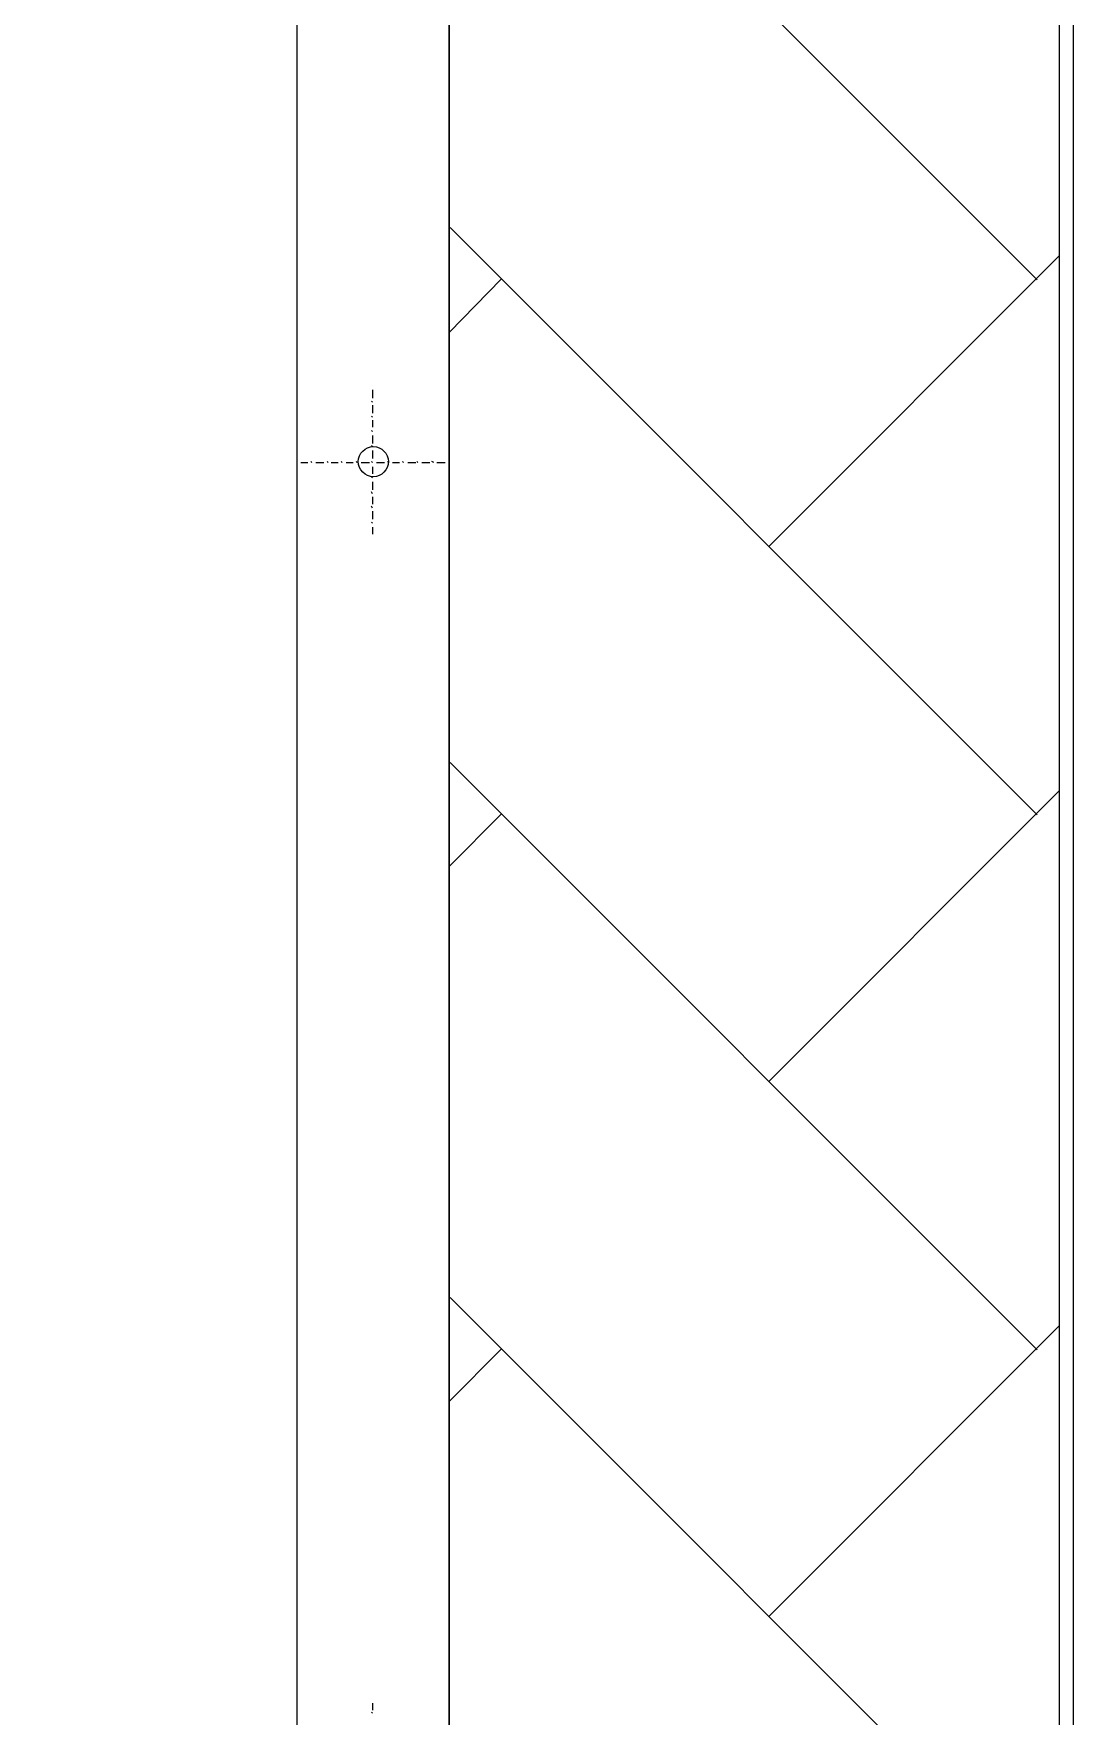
# Model space of a CAD drawing. Header units: millimetres. Extents: x 2928 to 3112, y 1220 to 1280.
# Drawn here: x 2981.59 to 2983.309, y 1254.469 to 1257.247 of the extents above; entities that cross this region are included whole.
import ezdxf

# ---------------------------------------------------------------- set-up
doc = ezdxf.new("R2010")
doc.units = ezdxf.units.MM

msp = doc.modelspace()

# ---------------------------------------------------------------- linework, layer by layer
at = {"color": 7, "linetype": 'Continuous', "lineweight": -2, "true_color": 0x000007}
msp.add_lwpolyline([(2983.28525, 1264.04728), (2983.28525, 1239.30359), (2983.28525, 1239.30359)], dxfattribs=at)
at = {"color": 9, "linetype": 'Continuous', "lineweight": 5, "true_color": 0xbababa}
for points in [[(2983.30858, 1239.30359), (2983.30858, 1264.04728), (2983.30858, 1264.04728)], [(2983.24858, 1256.84051), (2982.27857, 1257.81052), (2982.27857, 1257.81052)], [(2983.24858, 1255.95716), (2982.27857, 1256.92718), (2982.27857, 1256.92718)], [(2982.80524, 1256.4005), (2983.28525, 1256.88051), (2983.28525, 1256.88051)], [(2983.24858, 1255.07382), (2982.27857, 1256.04383), (2982.27857, 1256.04383)], [(2982.80524, 1255.51716), (2983.28525, 1255.99717), (2983.28525, 1255.99717)], [(2983.24858, 1254.19047), (2982.27857, 1255.16049), (2982.27857, 1255.16049)], [(2982.80524, 1254.63381), (2983.28525, 1255.11382), (2983.28525, 1255.11382)]]:
    msp.add_lwpolyline(points, dxfattribs=at)
at = {"color": 252, "linetype": 'Continuous', "lineweight": 13, "true_color": 0x989898}
msp.add_lwpolyline([(2982.2769, 1240.06027), (2940.24797, 1240.06027), (2940.24797, 1263.2906), (2982.2769, 1263.2906)], close=True, dxfattribs=at)
at = {"color": 7, "linetype": 'Continuous', "lineweight": 20, "true_color": 0x000007}
msp.add_lwpolyline([(2957.20821, 1263.03893), (2982.02523, 1263.03893), (2982.02523, 1240.31361), (2957.20821, 1240.31361), (2957.20821, 1240.06027), (2982.2769, 1240.06027), (2982.2769, 1263.2906), (2957.20821, 1263.2906)], close=True, dxfattribs=at)
at = {"color": 9, "linetype": 'Continuous', "lineweight": 13, "true_color": 0xbababa}
for points in [[(2982.2769, 1256.75384), (2982.36357, 1256.84218), (2982.36357, 1256.84218)], [(2982.2769, 1255.87216), (2982.36357, 1255.95883), (2982.36357, 1255.95883)], [(2982.2769, 1254.98882), (2982.36357, 1255.07549), (2982.36357, 1255.07549)]]:
    msp.add_lwpolyline(points, dxfattribs=at)
at = {"color": 252, "linetype": 'Continuous', "lineweight": 13, "true_color": 0x989898}
for points in [[(2982.15023, 1256.65884), (2982.15023, 1256.64551), (2982.15023, 1256.64551)], [(2982.15023, 1256.63884), (2982.14857, 1256.64051), (2982.14857, 1256.64051)], [(2982.15023, 1256.63384), (2982.15023, 1256.62051), (2982.15023, 1256.62051)], [(2982.15023, 1256.61384), (2982.14857, 1256.61551), (2982.14857, 1256.61551)], [(2982.15023, 1256.60884), (2982.15023, 1256.59717), (2982.15023, 1256.59717)], [(2982.15023, 1256.59051), (2982.14857, 1256.59217), (2982.14857, 1256.59217)], [(2982.15023, 1256.58384), (2982.15023, 1256.57051), (2982.15023, 1256.57051)], [(2982.15023, 1256.56551), (2982.14857, 1256.56717), (2982.14857, 1256.56717)], [(2982.15023, 1256.55884), (2982.15023, 1256.54551), (2982.15023, 1256.54551)], [(2982.0319, 1256.53884), (2982.04357, 1256.53884), (2982.04357, 1256.53884)], [(2982.05023, 1256.53884), (2982.04857, 1256.54051), (2982.04857, 1256.54051)], [(2982.0569, 1256.53884), (2982.07023, 1256.53884), (2982.07023, 1256.53884)], [(2982.0769, 1256.53884), (2982.07523, 1256.54051), (2982.07523, 1256.54051)], [(2982.0819, 1256.53884), (2982.09357, 1256.53884), (2982.09357, 1256.53884)], [(2982.10023, 1256.53884), (2982.09857, 1256.54051), (2982.09857, 1256.54051)], [(2982.1069, 1256.53884), (2982.11857, 1256.53884), (2982.11857, 1256.53884)], [(2982.12523, 1256.53884), (2982.12357, 1256.54051), (2982.12357, 1256.54051)], [(2982.1319, 1256.53884), (2982.14523, 1256.53884), (2982.14523, 1256.53884)], [(2982.15023, 1256.53884), (2982.14857, 1256.54051), (2982.14857, 1256.54051)], [(2982.15023, 1256.53884), (2982.14857, 1256.54051), (2982.14857, 1256.54051)], [(2982.15023, 1256.53217), (2982.15023, 1256.52051), (2982.15023, 1256.52051)], [(2982.1569, 1256.53884), (2982.17023, 1256.53884), (2982.17023, 1256.53884)], [(2982.1769, 1256.53884), (2982.17523, 1256.54051), (2982.17523, 1256.54051)], [(2982.18357, 1256.53884), (2982.19523, 1256.53884), (2982.19523, 1256.53884)], [(2982.2019, 1256.53884), (2982.20023, 1256.54051), (2982.20023, 1256.54051)], [(2982.20857, 1256.53884), (2982.2219, 1256.53884), (2982.2219, 1256.53884)], [(2982.22523, 1256.53884), (2982.22357, 1256.54051), (2982.22357, 1256.54051)], [(2982.2319, 1256.53884), (2982.24524, 1256.53884), (2982.24524, 1256.53884)], [(2982.2519, 1256.53884), (2982.24857, 1256.54051), (2982.24857, 1256.54051)], [(2982.2569, 1256.53884), (2982.27024, 1256.53884), (2982.27024, 1256.53884)], [(2982.15023, 1256.51384), (2982.14857, 1256.51551), (2982.14857, 1256.51551)], [(2982.15023, 1256.50717), (2982.15023, 1256.49384), (2982.15023, 1256.49384)], [(2982.15023, 1256.48717), (2982.14857, 1256.49051), (2982.14857, 1256.49051)], [(2982.15023, 1256.46384), (2982.14857, 1256.46717), (2982.14857, 1256.46717)], [(2982.15023, 1256.48217), (2982.15023, 1256.47051), (2982.15023, 1256.47051)], [(2982.15023, 1256.43884), (2982.14857, 1256.4405), (2982.14857, 1256.4405)], [(2982.15023, 1256.45884), (2982.15023, 1256.4455), (2982.15023, 1256.4455)], [(2982.15023, 1256.43217), (2982.15023, 1256.4205), (2982.15023, 1256.4205)], [(2982.15023, 1254.47381), (2982.14857, 1254.47548), (2982.14857, 1254.47548)], [(2982.15023, 1254.49048), (2982.15023, 1254.47881), (2982.15023, 1254.47881)]]:
    msp.add_lwpolyline(points, dxfattribs=at)
at = {"color": 7, "linetype": 'Continuous', "lineweight": 5, "true_color": 0x000007}
msp.add_open_spline([(2982.1769, 1256.54051), (2982.1769, 1256.55384), (2982.16523, 1256.56551), (2982.1519, 1256.56551), (2982.1519, 1256.56551), (2982.13857, 1256.56551), (2982.1269, 1256.55384), (2982.1269, 1256.54051), (2982.1269, 1256.54051), (2982.1269, 1256.52717), (2982.13857, 1256.51551), (2982.1519, 1256.51551), (2982.1519, 1256.51551), (2982.16523, 1256.51551), (2982.1769, 1256.52717), (2982.1769, 1256.54051)], degree=3, knots=[0, 0, 0, 0, 0.0625, 0.0625, 0.0625, 0.0625, 0.125, 0.125, 0.125, 0.125, 0.1875, 0.1875, 0.1875, 0.1875, 1, 1, 1, 1], dxfattribs=at)

doc.saveas('drawing.dxf')
